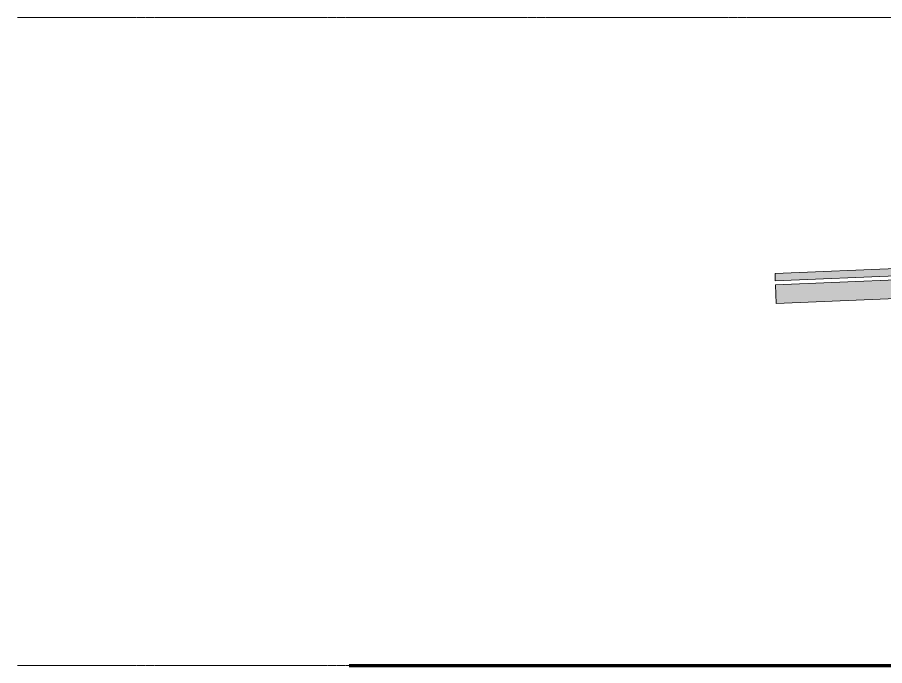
# Model space of a CAD drawing. Header units: inches. Extents: x 20426 to 92531, y -195 to 750.
# Drawn here: x 28833.6 to 29170.7, y 0 to 252 of the extents above; entities that cross this region are included whole.
import ezdxf

# ---------------------------------------------------------------- set-up
doc = ezdxf.new("R2010")
doc.units = ezdxf.units.IN
doc.header["$MEASUREMENT"] = 0
doc.linetypes.add('Grid Line 1_2_', pattern=[0.875, 0.5, -0.125, 0.125, -0.125])
for name, color, linetype, lineweight in [('A-FLOR-LEVL', 51, 'Continuous', 9), ('A-ROOF', 132, 'Continuous', 13), ('C-TOPO', 7, 'Continuous', 9), ('S-BEAM', 12, 'Continuous', 9)]:
    doc.layers.add(name, color=color, linetype=linetype, lineweight=lineweight)

# ---------------------------------------------------------------- blocks, each defined once
blk = doc.blocks.new('Dimension Lumber - 2x8-945064-Elevation - East')
at = {"layer": 'S-BEAM'}
blk.add_hatch(color=256, dxfattribs=at).paths.add_polyline_path([(-22867.91, 140.78), (-22867.87, 140.78), (-22867.91, 140.78)], flags=0)
blk.add_line((-22867.91, 140.78), (-22868.21, 148.02), dxfattribs=at)
blk = doc.blocks.new('Dimension Lumber - 2x8-945067-Elevation - East')
at = {"layer": 'S-BEAM'}
blk.add_hatch(color=256, dxfattribs=at).paths.add_polyline_path([(-22867.87, 140.78), (-22799.43, 143.63), (-22799.43, 144.75), (-22772.63, 144.75), (-22760.63, 145.25), (-22797.43, 145.25), (-22797.43, 150.97), (-22868.17, 148.03)], flags=0)
for p, q in [((-22868.17, 148.03), (-22797.43, 150.97)), ((-22867.87, 140.78), (-22868.17, 148.03)), ((-22772.63, 144.75), (-22760.63, 145.25)), ((-22867.87, 140.78), (-22799.43, 143.63))]:
    blk.add_line(p, q, dxfattribs=at)

msp = doc.modelspace()

# ---------------------------------------------------------------- hatches: boundary and pattern name
at = {"layer": 'A-ROOF'}
h = msp.add_hatch(color=256, dxfattribs=at)
h.paths.add_polyline_path([(29128.17, 149.52), (29199.04, 152.47), (29199.04, 155.35), (29128.17, 152.4)], flags=0)
h.paths.add_polyline_path([(29625.11, 170.23), (29626.03, 170.26), (29626.03, 173.14), (29625.11, 173.1)], flags=0)

# ---------------------------------------------------------------- linework, layer by layer
at = {"layer": 'A-FLOR-LEVL', "linetype": 'Grid Line 1_2_'}
for p, q in [((28833.6, 252), (31570.37, 252)), ((28833.6, 0), (31570.37, 0))]:
    msp.add_line(p, q, dxfattribs=at)
at = {"layer": 'A-ROOF'}
for p, q in [((29199.04, 155.35), (29128.17, 152.4)), ((29128.17, 149.52), (29199.04, 152.47)), ((29128.17, 152.4), (29128.17, 149.52))]:
    msp.add_line(p, q, dxfattribs=at)
at = {"layer": 'C-TOPO', "lineweight": 70}
for p, q in [((28962.55, 0), (29047.25, 0)), ((29047.25, 0), (29353.31, 0))]:
    msp.add_line(p, q, dxfattribs=at)
at = {"layer": 'C-TOPO'}
for p in [(28962.55, 0), (29353.31, 0)]:
    msp.add_line(p, (29047.25, 0), dxfattribs=at)

# ---------------------------------------------------------------- block references
at = {"layer": 'S-BEAM'}
for name in ['Dimension Lumber - 2x8-945067-Elevation - East', 'Dimension Lumber - 2x8-945064-Elevation - East']:
    msp.add_blockref(name, (51996.47, 0), dxfattribs=at)

doc.saveas('drawing.dxf')
